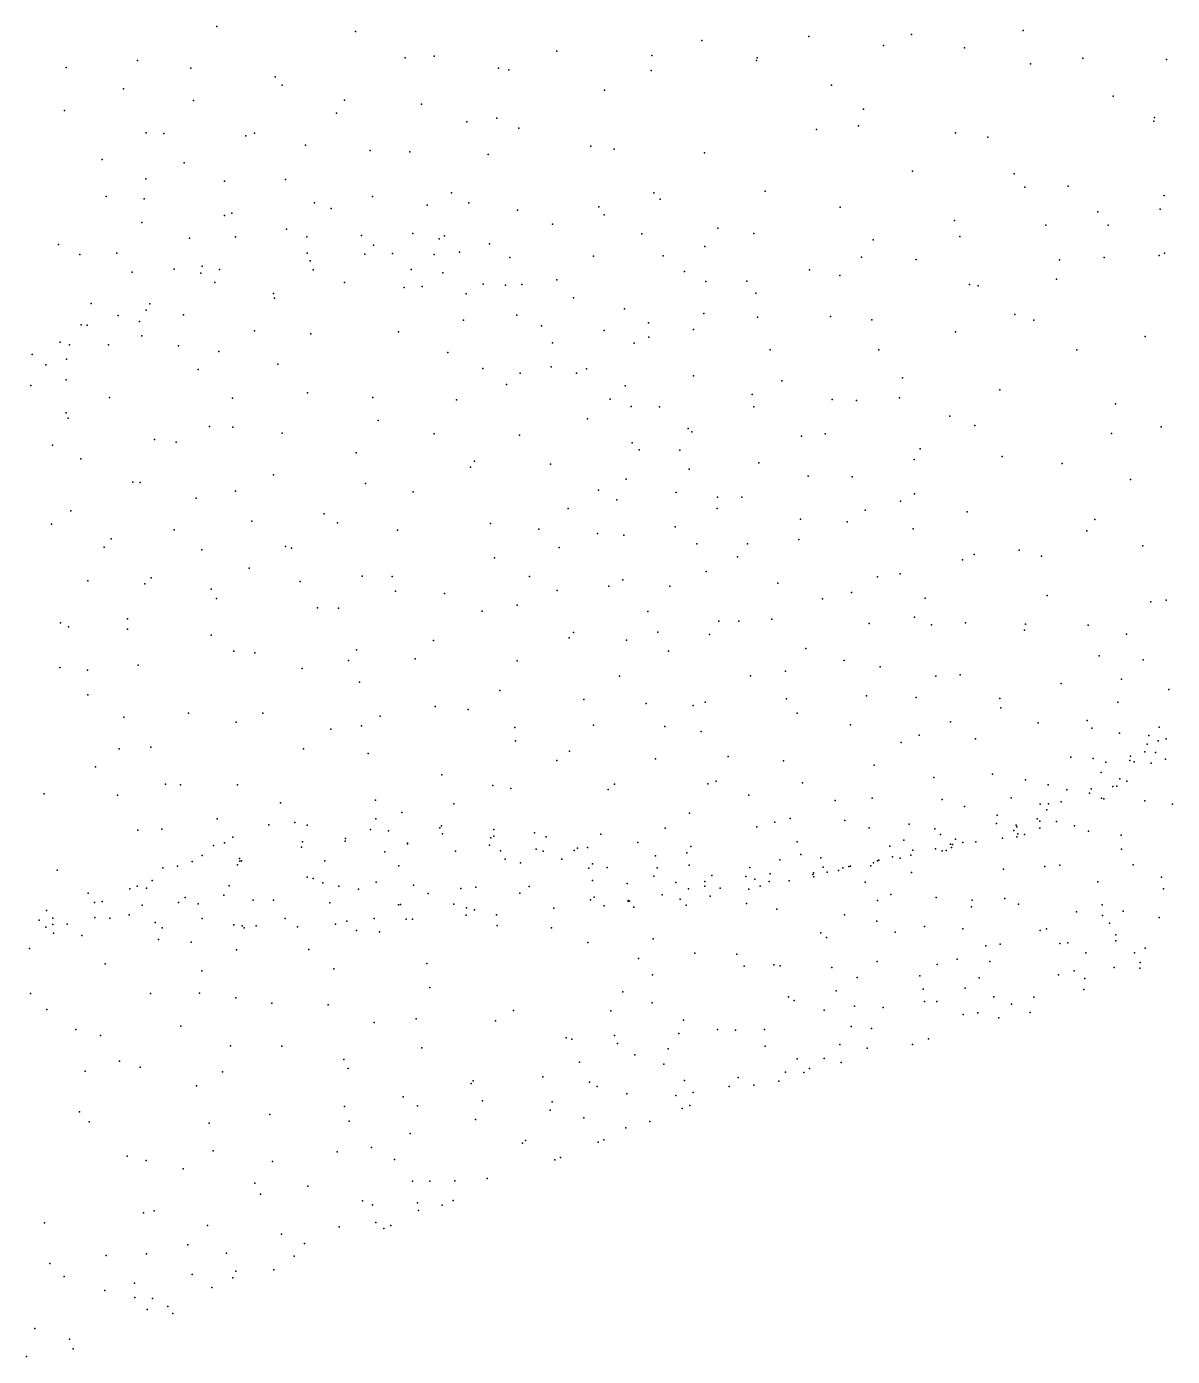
# Model space of a CAD drawing. Header units: metres. Extents: x -23.9 to 23.9, y -27.4 to 27.4.
# Drawn here: x 1.86 to 7.34, y -20.11 to -13.75 of the extents above; entities that cross this region are included whole.
import ezdxf

# ---------------------------------------------------------------- set-up
doc = ezdxf.new("R2010")
doc.units = ezdxf.units.M

msp = doc.modelspace()

# ---------------------------------------------------------------- linework, layer by layer
for p in [(2.7741, -13.7511, -1.1869), (3.4366, -13.775, 18.48), (6.0937, -13.7888, -2.1457), (6.6275, -13.7696, 17.2198), (5.0916, -13.8182, 17.9177), (5.6021, -13.7991, -2.2181), (5.9589, -13.8408, 17.5024), (6.3458, -13.8521, -2.0672), (2.3943, -13.9129, -1.1913), (3.673, -13.9004, -1.3449), (3.8126, -13.8919, 18.4305), (4.3981, -13.8682, -1.7311), (4.8516, -13.8885, -1.9278), (5.3519, -13.9132, -2.1102), (5.3554, -13.9003, 17.7595), (6.912, -13.9018, -1.7524), (7.3116, -13.9079, 16.8681), (2.0535, -13.9472, 18.2143), (2.6496, -13.9505, 18.3941), (4.12, -13.9503, -1.5324), (4.1682, -13.9574, 18.3065), (4.8495, -13.9615, 17.9702), (6.6614, -13.9291, -1.888), (3.0513, -13.9914, 18.436), (3.0851, -14.0316, -0.9405), (5.7114, -14.0304, -2.0174), (2.327, -14.0487, 18.302), (2.6618, -14.1043, -0.9015), (3.3838, -14.1026, 18.4613), (4.6254, -14.0542, -1.6844), (7.0571, -14.0843, -1.5392), (2.0454, -14.1516, -1.3234), (3.3453, -14.1641, -0.8381), (3.7513, -14.1218, -1.1455), (5.8644, -14.145, 17.4177), (3.9684, -14.2061, 18.3075), (4.1107, -14.1886, -1.3003), (5.8402, -14.2256, -1.8491), (7.2518, -14.2038, -1.3027), (7.254, -14.1855, 16.8265), (2.4355, -14.2594, -1.0769), (2.5193, -14.2623, 18.3405), (2.9125, -14.2726, 18.3852), (2.9536, -14.2603, -0.7563), (4.2173, -14.2369, 18.1731), (5.6395, -14.2428, 17.4815), (6.3036, -14.2589, 17.1669), (6.4583, -14.2796, -1.7648), (3.1972, -14.3175, 18.413), (3.5064, -14.3434, 18.4357), (3.6954, -14.3495, -0.8531), (4.5608, -14.3221, -1.4325), (4.6722, -14.337, 17.9103), (5.1038, -14.3541, -1.6616), (2.2253, -14.3869, 18.2866), (2.6178, -14.4029, -0.7217), (4.0693, -14.363, -1.0771), (2.4333, -14.4784, -0.9178), (3.1018, -14.4811, -0.5725), (6.0976, -14.4418, -1.6499), (6.5843, -14.454, 17.017), (2.8099, -14.4903, -0.5892), (3.8953, -14.5459, 18.1866), (4.8612, -14.5458, 17.7271), (5.3935, -14.5382, -1.5605), (6.6346, -14.5188, -1.4267), (6.8414, -14.5134, -1.2931), (2.2451, -14.5633, -1.0959), (2.4268, -14.5748, 18.2878), (3.2403, -14.594, -0.355), (3.5172, -14.5637, -0.4034), (3.7786, -14.6037, -0.6007), (3.9769, -14.593, -0.751), (4.5985, -14.6132, -1.1339), (4.8922, -14.5755, -1.3643), (5.752, -14.6144, 17.2496), (7.3008, -14.5586, 16.6983), (2.81, -14.6542, 18.2674), (2.8445, -14.6434, -0.3902), (3.3194, -14.6205, -0.0017), (4.2109, -14.6288, -0.8557), (4.6239, -14.6513, 17.7411), (6.2983, -14.6776, 16.9794), (6.9838, -14.6371, -1.0838), (7.282, -14.6231, -0.903), (2.4148, -14.6872, -0.7884), (3.1065, -14.7198, 0.328), (3.7107, -14.7397, 0.1319), (4.3772, -14.696, 17.8166), (4.8038, -14.7415, -1.0877), (5.1668, -14.7145, 17.4236), (5.3398, -14.7394, -1.3613), (6.7349, -14.7, 16.7892), (7.0334, -14.7004, 16.6727), (2.0165, -14.7929, 18.0941), (2.6431, -14.7623, -0.1417), (2.862, -14.7555, 0.0669), (3.2033, -14.7552, 0.7255), (3.4652, -14.749, 0.7919), (3.5214, -14.7949, 18.1311), (3.8355, -14.7647, 18.01), (3.8609, -14.7516, -0.2297), (4.077, -14.7891, -0.5246), (5.1053, -14.8022, -1.2004), (5.9092, -14.7701, -1.306), (6.3233, -14.7541, -1.3146), (2.118, -14.8398, -1.0805), (2.2949, -14.8332, 18.1119), (3.2056, -14.8342, 18.1835), (3.4802, -14.8383, 1.31), (3.6132, -14.8357, 1.013), (3.8127, -14.8395, 0.4579), (3.9332, -14.8297, 0.0474), (4.1731, -14.8549, 17.7649), (4.5726, -14.8487, -0.7703), (4.9062, -14.846, 17.4238), (5.8535, -14.8531, 16.992), (6.1152, -14.864, 16.8802), (6.8001, -14.8653, 16.6128), (7.0131, -14.8538, -0.865), (7.2759, -14.8451, -0.7183), (7.3019, -14.8346, 16.4521), (2.3695, -14.9239, -0.5568), (2.57, -14.9102, 0.1189), (2.6965, -14.9289, 1.0197), (2.7025, -14.8953, 0.5638), (2.7855, -14.9126, 1.3112), (3.2194, -14.8707, 1.3942), (3.2335, -14.9141, 1.6489), (3.7017, -14.912, 1.2319), (3.8534, -14.9284, 0.8942), (5.0077, -14.9222, -0.9544), (5.6056, -14.9138, 17.0329), (2.7644, -14.9735, 1.7715), (3.3828, -14.9742, 18.0291), (3.7551, -14.9937, 17.8336), (4.0457, -14.9827, 0.6526), (4.1523, -14.9862, 0.3872), (4.231, -14.9829, 0.1378), (4.3985, -14.961, 17.5581), (5.1106, -14.9686, 17.2076), (5.3065, -14.967, -1.0894), (5.7503, -14.9408, -1.1295), (6.37, -14.9834, -1.0752), (6.4111, -14.9899, 16.6502), (6.7853, -14.9585, -0.9213), (3.0434, -15.026, 1.8808), (3.0484, -15.0485, 18.0337), (3.6678, -14.9978, 1.6379), (3.9641, -15.0278, 17.7023), (4.4785, -15.0476, -0.3229), (5.3491, -15.0254, 17.0379), (2.173, -15.0738, 17.9163), (2.435, -15.1061, 0.4104), (2.4533, -15.0755, 1.4989), (4.7216, -15.1002, 17.2695), (5.1001, -15.1217, -0.7177), (2.1247, -15.1763, 0.7288), (2.1534, -15.1774, -0.4567), (2.3017, -15.1311, 1.276), (2.403, -15.16, 1.891), (2.6147, -15.1281, 17.9483), (3.9518, -15.1543, 1.4298), (4.2075, -15.1298, 17.4897), (4.325, -15.1804, 0.5744), (4.8359, -15.1662, -0.4721), (5.3566, -15.1397, -0.8641), (5.7059, -15.1358, -0.9225), (5.9037, -15.152, 16.6994), (6.5867, -15.1272, 16.4784), (6.6777, -15.1534, -0.8142), (2.4157, -15.2282, 17.8454), (2.9536, -15.2044, 2.1839), (3.2225, -15.2197, 2.1715), (3.6421, -15.2094, 17.6853), (4.6243, -15.203, -0.063), (4.8379, -15.2353, -0.2189), (5.0517, -15.1992, 17.015), (6.3029, -15.2103, 16.5122), (7.2096, -15.2328, 16.2005), (2.0241, -15.2595, 1.2557), (2.0696, -15.2726, 1.6885), (2.255, -15.2715, 0.2491), (2.5906, -15.2768, 2.1533), (2.7834, -15.3044, 17.8487), (3.8778, -15.3093, 17.477), (4.3777, -15.2631, 17.2797), (4.7682, -15.2642, 17.0898), (5.4179, -15.2955, 16.7572), (5.9377, -15.2958, -0.7421), (6.8828, -15.2964, -0.5452), (1.8911, -15.3177, -0.86), (1.9554, -15.3672, 0.5089), (2.0555, -15.3409, 1.9925), (3.0645, -15.3642, 2.391), (4.3713, -15.3776, 1.0532), (2.054, -15.4389, 0.1059), (2.6842, -15.3897, 2.3649), (4.0448, -15.3848, 1.8469), (4.2233, -15.4065, 1.5207), (4.4926, -15.4077, 0.8326), (4.5394, -15.3863, 17.0835), (5.0506, -15.4202, -0.1041), (6.0498, -15.4301, 16.4394), (1.8843, -15.467, -0.4137), (3.2065, -15.5009, 17.618), (4.1569, -15.4617, 17.1962), (4.7252, -15.4672, 0.4158), (5.4731, -15.4434, -0.4872), (6.515, -15.4868, -0.5504), (2.26, -15.5239, 17.5954), (2.8474, -15.5273, 17.7), (3.5183, -15.5231, 17.4386), (3.9182, -15.535, 2.0633), (4.6524, -15.5318, 16.8622), (4.753, -15.5664, 0.6452), (4.8884, -15.5674, 16.6977), (5.3314, -15.5095, 16.593), (5.3391, -15.5687, -0.1298), (5.7132, -15.5335, -0.4965), (5.8306, -15.5387, 16.433), (6.0351, -15.5252, -0.5015), (7.0681, -15.5539, -0.2271), (2.0535, -15.5964, 2.3658), (2.063, -15.6228, 17.4496), (3.5443, -15.6328, 2.3179), (4.545, -15.6248, 1.3027), (6.2769, -15.6127, -0.4142), (2.7385, -15.6627, 17.5027), (2.8493, -15.6651, 2.6251), (3.0857, -15.6938, 17.4294), (5.0253, -15.6716, 0.2727), (5.0429, -15.6878, 16.4685), (6.3951, -15.6566, 16.1576), (7.0485, -15.6951, 15.926), (7.2858, -15.6635, -0.0476), (1.9872, -15.7511, 2.5421), (2.475, -15.725, 17.3892), (2.5782, -15.7378, 2.672), (3.8126, -15.6968, 17.0633), (4.22, -15.7041, 16.8507), (4.7576, -15.741, 1.0859), (5.5677, -15.7084, -0.1187), (5.68, -15.6973, 16.2951), (2.1238, -15.816, 17.2262), (3.4388, -15.7877, 17.1299), (4.791, -15.773, 16.4755), (4.9861, -15.7753, 0.6795), (6.1052, -15.8192, -0.2091), (6.1341, -15.7685, 16.0999), (6.5269, -15.8051, 15.9588), (3.9855, -15.8571, 16.7662), (4.0051, -15.8275, 2.2013), (4.3674, -15.8425, 16.5952), (5.0309, -15.8656, 16.2738), (5.3629, -15.8359, 0.2293), (6.8135, -15.8391, 15.8478), (2.372, -15.9283, 17.0839), (2.4073, -15.929, 2.7894), (3.0443, -15.8924, 17.1756), (3.4838, -15.9345, 16.9143), (4.7295, -15.914, 1.3068), (5.5987, -15.8994, 16.0912), (5.8088, -15.9023, -0.0982), (7.1395, -15.916, 0.0528), (2.6747, -16.0039, 16.9999), (2.8624, -15.9705, 2.7785), (3.711, -15.9743, 16.7486), (4.5968, -15.9665, 1.5697), (4.6845, -16.0125, 16.2134), (4.9689, -15.9775, 0.9939), (5.1658, -15.9998, 16.0902), (5.2827, -16.0001, 0.522), (6.1078, -15.9842, 15.8668), (2.0749, -16.0654, 2.8517), (4.4524, -16.0535, 1.8864), (5.1651, -16.0544, 0.763), (5.872, -16.0615, 15.8411), (6.0403, -16.0197, -0.0377), (6.3596, -16.0697, 15.7074), (1.9838, -16.1295, 16.7572), (2.9403, -16.1148, 16.8561), (3.2867, -16.0794, 16.8217), (3.3505, -16.122, 2.7323), (4.0813, -16.1254, 2.3383), (5.5633, -16.1048, 15.8718), (5.7854, -16.1182, 0.1613), (6.9685, -16.1059, 0.1012), (2.2681, -16.1983, 2.9579), (2.5699, -16.1552, 2.9514), (3.6374, -16.1571, 2.6078), (4.3124, -16.1527, 16.2142), (4.592, -16.1737, 16.0472), (4.7176, -16.1818, 1.599), (4.9638, -16.1424, 15.9833), (5.5548, -16.2023, 0.4767), (6.1006, -16.1514, 15.6827), (6.9302, -16.1614, 15.4282), (2.2343, -16.2389, 16.6194), (2.7009, -16.2517, 16.6411), (3.1017, -16.235, 2.8553), (3.1305, -16.2437, 16.6544), (4.4093, -16.2408, 2.1457), (5.0666, -16.2228, 1.0904), (5.31, -16.2236, 15.8046), (6.6069, -16.2532, 0.1579), (7.1991, -16.2326, 15.1822), (4.0996, -16.2891, 16.1406), (5.2611, -16.2852, 0.8773), (6.3361, -16.2989, 0.1985), (6.3922, -16.2746, 15.4713), (6.7151, -16.2822, 15.33), (2.4595, -16.3852, 3.0729), (2.9272, -16.3386, 16.5285), (3.4671, -16.3771, 16.3399), (3.6116, -16.3784, 2.7635), (4.2673, -16.379, 15.9387), (4.7131, -16.3942, 1.8229), (5.1117, -16.3554, 15.7087), (5.9302, -16.3798, 0.3633), (6.0385, -16.3655, 15.4606), (2.1573, -16.3996, 16.3786), (2.4288, -16.4134, 16.382), (2.747, -16.4388, 3.0755), (3.1717, -16.4023, 16.4188), (3.6279, -16.449, 16.1652), (4.3994, -16.446, 2.3112), (4.6461, -16.4258, 15.7494), (4.9386, -16.4251, 1.4987), (5.4543, -16.4116, 15.5586), (5.8065, -16.456, 15.4192), (2.7717, -16.4842, 16.3084), (3.8617, -16.4605, 2.6882), (4.2088, -16.5157, 2.4974), (5.6673, -16.485, 0.6778), (6.1586, -16.4824, 15.2559), (6.7421, -16.4691, 15.018), (7.2374, -16.5008, 14.6668), (7.3105, -16.4921, 0.505), (2.3467, -16.5805, 3.175), (3.2539, -16.5295, 16.2267), (3.3554, -16.5305, 2.9444), (4.042, -16.5441, 15.8337), (4.8335, -16.5465, 15.5673), (5.4258, -16.5822, 15.3762), (6.1077, -16.5727, 0.5044), (2.0257, -16.6003, 3.1676), (2.0637, -16.62, 16.0493), (2.3459, -16.6313, 16.0572), (4.4785, -16.6461, 15.5473), (4.8804, -16.6452, 1.8152), (5.1721, -16.5927, 15.4294), (5.268, -16.5927, 1.2271), (5.8906, -16.6031, 15.1813), (6.1894, -16.6107, 15.0364), (6.3511, -16.5998, 0.455), (6.6329, -16.6357, 0.4839), (6.6376, -16.6061, 14.8447), (6.9369, -16.6113, 14.663), (2.7464, -16.6592, 16.0512), (3.8084, -16.6849, 2.86), (4.4576, -16.6713, 2.4144), (4.7306, -16.6829, 2.0901), (5.1282, -16.6566, 1.4568), (7.1201, -16.6544, 0.5718), (2.8542, -16.7363, 3.2299), (2.955, -16.7441, 15.9316), (3.4413, -16.7287, 15.8899), (3.7216, -16.773, 15.692), (4.931, -16.7356, 15.3321), (5.5879, -16.7226, 15.1241), (6.9902, -16.7586, 14.3589), (2.0229, -16.8131, 15.7644), (2.1559, -16.8269, 3.3011), (2.3979, -16.8027, 15.8119), (3.1818, -16.8192, 15.8064), (3.4024, -16.7803, 3.061), (4.2084, -16.7815, 15.4658), (5.4911, -16.8307, 1.2555), (5.7716, -16.7806, 0.9009), (5.9438, -16.8104, 14.8251), (7.1995, -16.7778, 14.1767), (3.4545, -16.8837, 15.6794), (4.6978, -16.8549, 15.259), (5.3242, -16.8529, 1.467), (6.2096, -16.8556, 0.7686), (6.3257, -16.8494, 14.5928), (6.8076, -16.8896, 14.2423), (7.0959, -16.869, 0.7469), (2.1561, -16.9449, 15.5839), (4.1263, -16.9237, 2.8231), (4.5271, -16.9669, 2.5549), (5.4955, -16.9636, 14.7784), (5.8782, -16.9492, 14.6314), (6.1153, -16.9577, 14.5125), (6.5154, -16.9615, 14.2863), (7.3224, -16.9184, 13.511), (3.8161, -17.0002, 3.0591), (3.9745, -17.015, 15.266), (4.8256, -16.9856, 15.0409), (5.0489, -16.996, 14.9249), (5.1077, -16.9792, 1.8547), (6.5194, -17.006, 0.8166), (7.0795, -16.9798, 13.8581), (2.3285, -17.0507, 15.4446), (2.6386, -17.032, 3.443), (2.8658, -17.075, 15.4519), (2.9934, -17.0318, 3.3704), (3.4641, -17.0934, 3.2263), (3.5542, -17.0459, 15.4162), (4.5738, -17.0887, 14.9873), (5.5463, -17.0315, 1.4275), (5.8011, -17.0877, 14.4435), (6.28, -17.0743, 0.976), (6.6988, -17.0777, 13.9675), (6.9328, -17.0673, 0.882), (3.3176, -17.109, 15.372), (4.1978, -17.1001, 15.1143), (4.9147, -17.0962, 2.2215), (5.0885, -17.1201, 14.7082), (6.1305, -17.138, 14.1959), (6.3993, -17.154, 14.0125), (6.9547, -17.1039, 13.5932), (7.0865, -17.1282, 13.1249), (7.2275, -17.1393, 12.6949), (7.277, -17.0982, 1.0297), (7.3098, -17.1546, 8.3209), (2.3059, -17.2032, 3.519), (2.4579, -17.195, 15.2454), (3.1876, -17.2027, 3.407), (4.2005, -17.1636, 2.9239), (4.4583, -17.2135, 2.7658), (6.0438, -17.1721, 1.1655), (7.2087, -17.2162, 9.5614), (7.2188, -17.1798, 8.8445), (7.2585, -17.2207, 11.7278), (7.2724, -17.1641, 9.331), (3.4961, -17.2243, 15.191), (4.3985, -17.258, 14.7936), (4.87, -17.25, 2.4491), (5.2162, -17.2395, 2.0365), (5.4811, -17.2599, 14.3093), (5.914, -17.2808, 14.0682), (6.8544, -17.2426, 13.1902), (6.962, -17.249, 12.8722), (7.0213, -17.2666, 1.0999), (7.1359, -17.2585, 8.0498), (7.1403, -17.2375, 8.4761), (7.1577, -17.2651, 9.8673), (7.2387, -17.2713, 10.8074), (7.3066, -17.2527, 1.2752), (2.1927, -17.2889, 15.0857), (3.8478, -17.3268, 14.9279), (6.199, -17.3393, 13.7999), (6.4803, -17.324, 13.661), (7.0001, -17.3152, 9.0977), (7.0885, -17.3466, 10.5425), (2.5288, -17.3711, 14.9949), (2.5989, -17.3748, 3.6314), (2.8716, -17.375, 15.0112), (4.0927, -17.3781, 14.7368), (4.1782, -17.3926, 3.089), (4.6433, -17.3973, 14.4612), (4.6739, -17.371, 2.7087), (5.1205, -17.3695, 14.2937), (5.1596, -17.3568, 2.25), (5.5722, -17.3644, 14.1012), (6.6382, -17.3513, 13.2412), (6.7463, -17.3743, 12.8413), (6.8361, -17.3991, 8.4613), (6.9518, -17.393, 9.9251), (7.0552, -17.3831, 11.7416), (7.0749, -17.3802, 10.9736), (7.1225, -17.3569, 7.7847), (1.9474, -17.4169, 14.8379), (2.2994, -17.4247, 14.8971), (3.0775, -17.4609, 14.8715), (3.5318, -17.4475, 3.4335), (3.9065, -17.4648, 3.2979), (5.3159, -17.4236, 14.12), (5.7279, -17.4487, 13.8782), (5.9058, -17.4388, 1.6678), (6.2402, -17.4442, 1.5164), (6.5698, -17.437, 1.3356), (6.7083, -17.4676, 8.6877), (6.7485, -17.4648, 9.055), (6.8082, -17.4556, 8.0851), (6.9434, -17.4148, 10.2089), (7.0005, -17.4384, 11.1984), (7.0128, -17.4421, 1.3498), (7.2076, -17.4512, 7.4427), (7.3399, -17.4666, 7.1934), (2.7745, -17.5374, 14.7738), (3.5333, -17.537, 10.3716), (3.6582, -17.5074, 14.683), (5.0317, -17.5106, 2.6435), (5.513, -17.5353, 2.1688), (6.3463, -17.4783, 13.3598), (6.5028, -17.52, 12.7456), (6.6933, -17.5376, 9.7238), (6.7404, -17.4936, 12.2797), (2.3952, -17.5917, 14.6598), (2.5097, -17.587, 3.7443), (3.0225, -17.5651, 10.4287), (3.1466, -17.5545, 10.942), (3.2054, -17.5669, 10.1026), (3.5072, -17.5886, 11.0375), (3.5939, -17.5939, 10.0641), (3.8383, -17.5801, 14.4811), (3.8471, -17.5707, 10.658), (4.0976, -17.588, 10.2485), (4.9165, -17.5815, 14.0441), (5.3538, -17.5749, 2.4055), (5.4406, -17.5524, 13.8578), (5.7748, -17.5449, 1.9511), (5.8908, -17.5807, 13.5505), (6.0818, -17.562, 13.3636), (6.2047, -17.5841, 12.9528), (6.5, -17.5592, 12.4892), (6.5827, -17.5931, 12.085), (6.5929, -17.5676, 8.1955), (6.597, -17.575, 9.3682), (6.7056, -17.5485, 10.0355), (6.7058, -17.5822, 10.6112), (6.7867, -17.5493, 10.884), (6.8725, -17.5713, 1.5218), (6.9396, -17.5952, 7.5701), (2.7566, -17.664, 10.5414), (2.8098, -17.6511, 11.1465), (2.8493, -17.6242, 10.8977), (3.182, -17.6476, 14.5657), (3.3873, -17.6435, 3.6197), (3.3889, -17.6313, 9.843), (3.6841, -17.6533, 11.2323), (3.6848, -17.6573, 3.512), (3.8512, -17.6094, 10.9222), (4.0763, -17.6621, 3.4593), (4.0834, -17.6274, 14.3075), (4.0975, -17.6192, 10.7308), (4.2918, -17.6032, 10.4144), (4.3469, -17.6238, 10.1189), (4.608, -17.6104, 14.1348), (4.785, -17.6508, 10.2251), (5.5467, -17.6474, 13.631), (6.0563, -17.6395, 2.0129), (6.2312, -17.6124, 12.7065), (6.279, -17.6579, 8.6998), (6.289, -17.6598, 9.0964), (6.3041, -17.6348, 1.8844), (6.3378, -17.6494, 8.3997), (6.4006, -17.6462, 9.9302), (6.5279, -17.63, 10.812), (6.5969, -17.6224, 11.4027), (6.6009, -17.6094, 1.684), (6.6329, -17.6122, 11.8393), (7.0949, -17.6149, 1.7285), (2.7025, -17.7125, 11.3607), (2.8819, -17.7274, 3.8438), (3.1779, -17.6732, 11.3071), (3.5755, -17.6941, 14.3446), (3.9143, -17.6919, 9.6873), (4.1289, -17.6902, 11.191), (4.2992, -17.6817, 14.1298), (4.3335, -17.6917, 3.4347), (4.4214, -17.7296, 9.637), (4.4817, -17.6878, 3.2409), (4.4962, -17.6765, 9.8662), (4.545, -17.6747, 10.6444), (4.8698, -17.7141, 9.7893), (5.0198, -17.6993, 13.8092), (5.0378, -17.669, 10.085), (5.5637, -17.7074, 2.4013), (5.6597, -17.7236, 13.1814), (5.9898, -17.6671, 12.8552), (6.0028, -17.7187, 9.2398), (6.0397, -17.7243, 10.7419), (6.0892, -17.711, 12.1437), (6.099, -17.6874, 12.4853), (6.2084, -17.6807, 9.6289), (6.2393, -17.6893, 11.94), (6.259, -17.688, 11.3955), (6.2841, -17.6738, 10.4323), (7.0965, -17.6827, 7.1254), (2.0103, -17.7819, 3.8482), (2.5147, -17.7706, 14.3504), (2.5849, -17.7638, 10.9445), (2.6559, -17.7408, 10.3021), (2.8722, -17.7568, 11.5732), (2.8835, -17.7387, 10.022), (2.892, -17.7381, 14.477), (3.2895, -17.7381, 14.3528), (3.6425, -17.7621, 11.5689), (4.1513, -17.7304, 9.5794), (4.2243, -17.7476, 11.4893), (4.5508, -17.7726, 13.8685), (4.5691, -17.7521, 11.1572), (4.6391, -17.7698, 9.5182), (4.8784, -17.7712, 10.9632), (5.0313, -17.7584, 10.7135), (5.321, -17.769, 10.4814), (5.4635, -17.7324, 10.0767), (5.6705, -17.7675, 12.7952), (5.6903, -17.7913, 10.6395), (5.7444, -17.7841, 10.9887), (5.7644, -17.7719, 9.0571), (5.7943, -17.7646, 9.6563), (5.8011, -17.7637, 12.2971), (5.8989, -17.7611, 11.9198), (5.9109, -17.7474, 10.5359), (5.9308, -17.7378, 9.9493), (5.9369, -17.7338, 8.798), (6.5333, -17.7776, 7.8014), (6.7304, -17.7645, 1.9461), (6.8015, -17.7587, 7.4396), (7.1525, -17.757, 2.0389), (2.4641, -17.8322, 11.1551), (3.2058, -17.8156, 11.7458), (3.2342, -17.8219, 9.6733), (3.2804, -17.8432, 14.1238), (3.5351, -17.8391, 14.0569), (3.7131, -17.8542, 11.8512), (4.5687, -17.8325, 11.7162), (4.7339, -17.8454, 3.3866), (4.8622, -17.8108, 11.256), (4.9663, -17.842, 9.2925), (5.1047, -17.8373, 11.1841), (5.1391, -17.8076, 9.466), (5.3014, -17.8128, 10.8065), (5.3449, -17.825, 13.0114), (5.4121, -17.8363, 2.7786), (5.4171, -17.7996, 9.5539), (5.5078, -17.8336, 11.3366), (5.6209, -17.8035, 9.2962), (5.624, -17.7945, 10.3389), (5.6259, -17.8149, 11.7766), (5.8713, -17.8399, 8.5124), (6.0929, -17.794, 2.3164), (6.984, -17.8377, 6.963), (7.287, -17.8162, 6.5269), (2.1592, -17.8917, 13.8578), (2.3574, -17.8722, 10.2759), (2.392, -17.8593, 14.0551), (2.4378, -17.8683, 11.929), (2.6222, -17.9122, 3.9359), (2.8068, -17.9017, 12.0221), (2.8326, -17.8573, 14.2008), (3.3566, -17.8592, 3.7742), (3.4506, -17.8726, 11.9152), (3.7826, -17.8933, 9.3546), (3.9395, -17.8704, 13.8396), (4.0109, -17.8632, 11.8711), (4.221, -17.8915, 13.69), (4.2661, -17.8601, 3.6637), (4.576, -17.9107, 12.0021), (4.9011, -17.9003, 13.06), (4.9879, -17.9208, 12.5341), (5.0279, -17.8718, 11.5052), (5.1052, -17.8589, 13.3501), (5.1303, -17.9066, 12.225), (5.1783, -17.8688, 12.8173), (5.3163, -17.8738, 11.6425), (5.3693, -17.8596, 9.1307), (5.9946, -17.8985, 8.2416), (6.2114, -17.9133, 7.9526), (6.5383, -17.917, 7.4445), (7.2972, -17.8712, 2.3419), (1.9599, -17.9752, 13.4326), (2.1883, -17.9373, 10.5423), (2.2259, -17.9327, 10.8381), (2.4161, -17.9492, 12.179), (2.5905, -17.9362, 13.822), (2.6843, -17.9437, 9.957), (2.947, -17.9258, 9.7794), (3.0446, -17.9265, 12.0921), (3.3133, -17.9384, 12.1218), (3.6416, -17.9478, 12.142), (3.6517, -17.9469, 13.7028), (3.9052, -17.9453, 3.8331), (3.9661, -17.9624, 12.178), (4.0051, -17.9718, 13.4475), (4.3831, -17.9639, 12.8878), (4.5596, -17.9239, 13.2736), (4.6237, -17.9531, 12.634), (4.7385, -17.9303, 9.1505), (4.7393, -17.9276, 12.874), (4.7462, -17.9311, 3.632), (4.7663, -17.9585, 12.2257), (5.0162, -17.9503, 9.0761), (5.3048, -17.9423, 3.0702), (5.4491, -17.9688, 8.7107), (5.9312, -17.9267, 2.6697), (6.3802, -17.9576, 2.5189), (6.3832, -17.925, 7.6611), (6.6048, -17.9446, 2.3843), (6.8814, -17.9816, 2.3318), (7.0035, -17.9488, 6.6549), (7.1049, -17.9778, 6.4274), (1.9235, -18.021, 12.9772), (1.9891, -18.0426, 4.0169), (1.9899, -18.0122, 10.8748), (2.0583, -18.0407, 11.9368), (2.1902, -18.0085, 13.2877), (2.2616, -18.0115, 3.9983), (2.3546, -17.9952, 13.5218), (2.4782, -18.032, 13.2759), (2.7034, -18.0141, 13.5587), (2.8547, -18.0444, 12.6105), (3.0994, -18.0129, 12.3571), (3.3408, -18.0401, 13.2168), (3.3948, -18.0253, 12.7095), (3.5248, -18.0135, 12.4464), (3.6783, -18.0164, 12.8054), (3.7088, -18.0159, 13.209), (3.9644, -17.997, 13.0722), (4.1093, -17.9961, 12.6826), (4.1135, -18.0464, 9.0541), (5.7727, -17.9954, 2.8883), (5.9276, -18.0266, 8.0349), (7.0053, -17.9986, 2.6186), (7.0386, -18.0349, 2.8993), (7.276, -18.0079, 3.0695), (1.9565, -18.0544, 11.7002), (1.9922, -18.0832, 12.3701), (2.1289, -18.0943, 10.341), (2.5115, -18.0579, 12.6032), (2.8948, -18.0489, 12.8556), (2.9036, -18.0572, 13.1996), (2.9618, -18.0481, 4.0268), (3.1586, -18.053, 13.4415), (3.4402, -18.0704, 9.3069), (3.5503, -18.0768, 4.011), (4.3722, -18.0587, 8.9951), (4.8587, -18.1113, 3.8542), (5.6598, -18.0815, 8.22), (5.6868, -18.1036, 3.1993), (6.0155, -18.0793, 2.9843), (6.1557, -18.0521, 7.6898), (6.3377, -18.0622, 2.7917), (6.7072, -18.0704, 2.7467), (6.7387, -18.0629, 6.7729), (7.0695, -18.0906, 3.3003), (1.8788, -18.1574, 10.6799), (2.4943, -18.1138, 4.0658), (2.6507, -18.1263, 9.7916), (2.8676, -18.1634, 9.5909), (3.2133, -18.1622, 4.1306), (4.5459, -18.1276, 3.9353), (6.4481, -18.1443, 3.0414), (6.5165, -18.1352, 6.9309), (6.8027, -18.1327, 6.5004), (6.8394, -18.1296, 3.2177), (7.0702, -18.1204, 6.1232), (7.2103, -18.1559, 3.9224), (2.2399, -18.2297, 9.9911), (3.7768, -18.2281, 8.985), (4.7884, -18.2048, 8.6932), (5.0579, -18.1783, 8.595), (5.2589, -18.1836, 8.4191), (5.4346, -18.2354, 8.1374), (5.9282, -18.2181, 3.3946), (6.2164, -18.2327, 3.4302), (6.311, -18.2075, 7.0633), (6.4681, -18.2184, 3.4665), (6.9269, -18.1768, 3.6465), (7.1588, -18.1777, 5.8098), (7.1851, -18.2233, 5.3461), (2.7015, -18.2641, 4.1798), (3.3325, -18.2541, 9.1548), (4.856, -18.2825, 4.0635), (5.2931, -18.2417, 3.8728), (5.4656, -18.2403, 3.6653), (5.712, -18.2477, 7.7926), (5.8331, -18.2945, 7.5505), (6.1331, -18.287, 3.6968), (6.4163, -18.2972, 3.8848), (6.796, -18.2833, 4.1391), (6.8704, -18.2628, 6.071), (6.9208, -18.3006, 5.5997), (7.0611, -18.2479, 4.3197), (7.1845, -18.2507, 4.6157), (3.7917, -18.3434, 4.3344), (4.7131, -18.3631, 8.4371), (5.7328, -18.3583, 3.9118), (6.1496, -18.3512, 4.0648), (6.3496, -18.3462, 6.6569), (6.9174, -18.3527, 5.1933), (1.8821, -18.3715, 10.3566), (2.4568, -18.3723, 4.2538), (2.691, -18.3707, 9.5068), (2.8643, -18.3932, 4.3554), (3.0361, -18.4186, 9.1989), (3.3048, -18.4267, 4.4499), (4.8544, -18.4157, 8.1975), (5.5057, -18.3881, 7.7184), (5.533, -18.4057, 4.0853), (6.1544, -18.4102, 6.7944), (6.214, -18.41, 4.4246), (6.4859, -18.3877, 6.3448), (6.5705, -18.4228, 4.7064), (6.6778, -18.3899, 5.6865), (1.9604, -18.4482, 10.1106), (4.1916, -18.4524, 8.5554), (4.6564, -18.4542, 4.3119), (5.6762, -18.452, 4.3827), (5.8211, -18.4328, 7.2463), (5.9575, -18.4393, 4.4704), (6.3406, -18.4717, 4.8293), (6.4095, -18.4646, 5.9816), (6.5102, -18.4878, 5.4433), (6.6595, -18.4629, 5.1561), (2.0993, -18.544, 4.3774), (2.6017, -18.5275, 4.4579), (3.5257, -18.5101, 4.5527), (3.7263, -18.4936, 8.7181), (4.1044, -18.5028, 4.4789), (5.0041, -18.499, 7.8815), (5.1652, -18.5436, 7.6422), (5.2524, -18.5473, 4.519), (5.3907, -18.5433, 7.4586), (5.804, -18.5288, 4.7958), (5.9013, -18.5393, 6.8571), (2.2173, -18.572, 9.6515), (4.4428, -18.5834, 4.5111), (4.4699, -18.5892, 8.2149), (4.673, -18.5724, 8.0542), (4.6877, -18.6106, 4.4965), (4.9818, -18.5629, 4.4261), (5.7499, -18.6147, 5.1272), (6.0984, -18.6156, 5.3617), (6.1746, -18.5885, 5.7214), (2.8385, -18.6212, 4.5991), (3.0847, -18.6237, 4.6344), (3.753, -18.6308, 4.6946), (4.7703, -18.6643, 7.7841), (4.9304, -18.6358, 4.7019), (5.3945, -18.6241, 4.932), (5.6751, -18.6821, 6.5647), (5.8812, -18.6327, 6.3849), (2.1443, -18.7424, 4.6106), (2.3086, -18.695, 9.4549), (2.4066, -18.7237, 4.6412), (2.8007, -18.7468, 9.0329), (3.38, -18.6877, 8.6615), (3.4005, -18.7302, 4.7916), (4.5069, -18.7004, 4.7255), (4.9096, -18.7094, 4.9987), (5.5474, -18.6838, 5.2886), (5.6056, -18.7302, 6.1357), (5.7562, -18.7011, 5.8951), (3.9893, -18.8025, 8.2591), (3.9976, -18.7897, 4.8497), (4.3306, -18.7697, 4.9129), (4.5539, -18.7948, 5.1492), (5.0075, -18.7875, 5.3838), (5.2649, -18.7725, 5.481), (5.3395, -18.8095, 6.1272), (5.4591, -18.7902, 5.8774), (5.4916, -18.7482, 6.3814), (5.5782, -18.7497, 5.5907), (2.6757, -18.8125, 4.7849), (3.6638, -18.8657, 8.3405), (4.5912, -18.8161, 7.6606), (4.7325, -18.8507, 5.488), (4.9674, -18.8587, 7.2133), (5.0493, -18.8447, 5.6484), (5.2215, -18.816, 7.0497), (2.1174, -18.9368, 9.3461), (3.3834, -18.9125, 4.9869), (3.7315, -18.9078, 5.0539), (4.0431, -18.8841, 5.2148), (4.3664, -18.9286, 7.6566), (4.3764, -18.8897, 5.4434), (4.9977, -18.921, 6.3374), (5.034, -18.9062, 6.8607), (2.1626, -18.9854, 4.8889), (2.7359, -18.991, 4.9864), (3.0274, -18.9505, 8.6511), (3.4062, -18.982, 8.3349), (4.009, -18.9736, 7.9093), (4.5267, -18.9665, 5.7252), (4.8433, -18.9829, 6.7113), (3.6978, -19.0406, 5.3217), (4.7283, -19.0136, 7.0323), (2.7565, -19.1241, 8.6728), (3.5125, -19.107, 8.1231), (4.2333, -19.0873, 7.4573), (4.2492, -19.074, 5.771), (4.5959, -19.0827, 6.0815), (4.6226, -19.0718, 6.3399), (2.3445, -19.1499, 5.107), (2.435, -19.1704, 8.8651), (3.0392, -19.1752, 8.4081), (3.3491, -19.1284, 5.2758), (3.6228, -19.1645, 7.8953), (4.388, -19.1662, 6.3528), (4.4149, -19.1552, 6.9152), (2.6118, -19.2091, 5.2064), (2.955, -19.2777, 5.3337), (3.2083, -19.2918, 8.0368), (3.7079, -19.2691, 5.8286), (3.7912, -19.2679, 7.5149), (3.9101, -19.2669, 5.9906), (4.066, -19.2554, 7.1678), (2.9816, -19.3302, 8.1907), (3.4702, -19.3633, 7.6312), (3.518, -19.3811, 5.9736), (3.7323, -19.3723, 7.2686), (3.9034, -19.361, 6.7148), (2.4225, -19.4201, 5.4101), (2.4743, -19.4106, 8.5742), (3.7363, -19.4084, 7.0169), (3.8495, -19.3828, 6.3008), (1.9494, -19.4672, 5.3915), (2.729, -19.4797, 8.1236), (3.3583, -19.4863, 6.1528), (3.5338, -19.4668, 7.162), (3.5719, -19.4943, 6.4508), (3.6054, -19.4808, 6.7509), (3.083, -19.5225, 6.0011), (3.1926, -19.5672, 7.3922), (2.2437, -19.6236, 8.3325), (2.4374, -19.6151, 8.1338), (2.6344, -19.5736, 5.7626), (2.8196, -19.6127, 6.0324), (3.1436, -19.6268, 6.3911), (1.9756, -19.6624, 8.5439), (2.8639, -19.6982, 7.3861), (3.0455, -19.693, 6.9415), (2.0437, -19.7241, 5.6896), (2.3803, -19.7568, 7.8809), (2.6553, -19.7149, 7.6984), (2.8494, -19.7298, 6.433), (2.2379, -19.7917, 6.0373), (2.3816, -19.8248, 6.2817), (2.7492, -19.7774, 7.1602), (2.4404, -19.8813, 7.282), (2.466, -19.8297, 7.5584), (2.5396, -19.8677, 6.571), (2.5624, -19.9002, 6.8291), (1.9033, -19.9734, 6.3387), (2.0698, -20.0238, 7.3097), (2.0874, -20.0695, 6.927), (1.8642, -20.106, 7.1192)]:
    msp.add_point(p)

doc.saveas('drawing.dxf')
